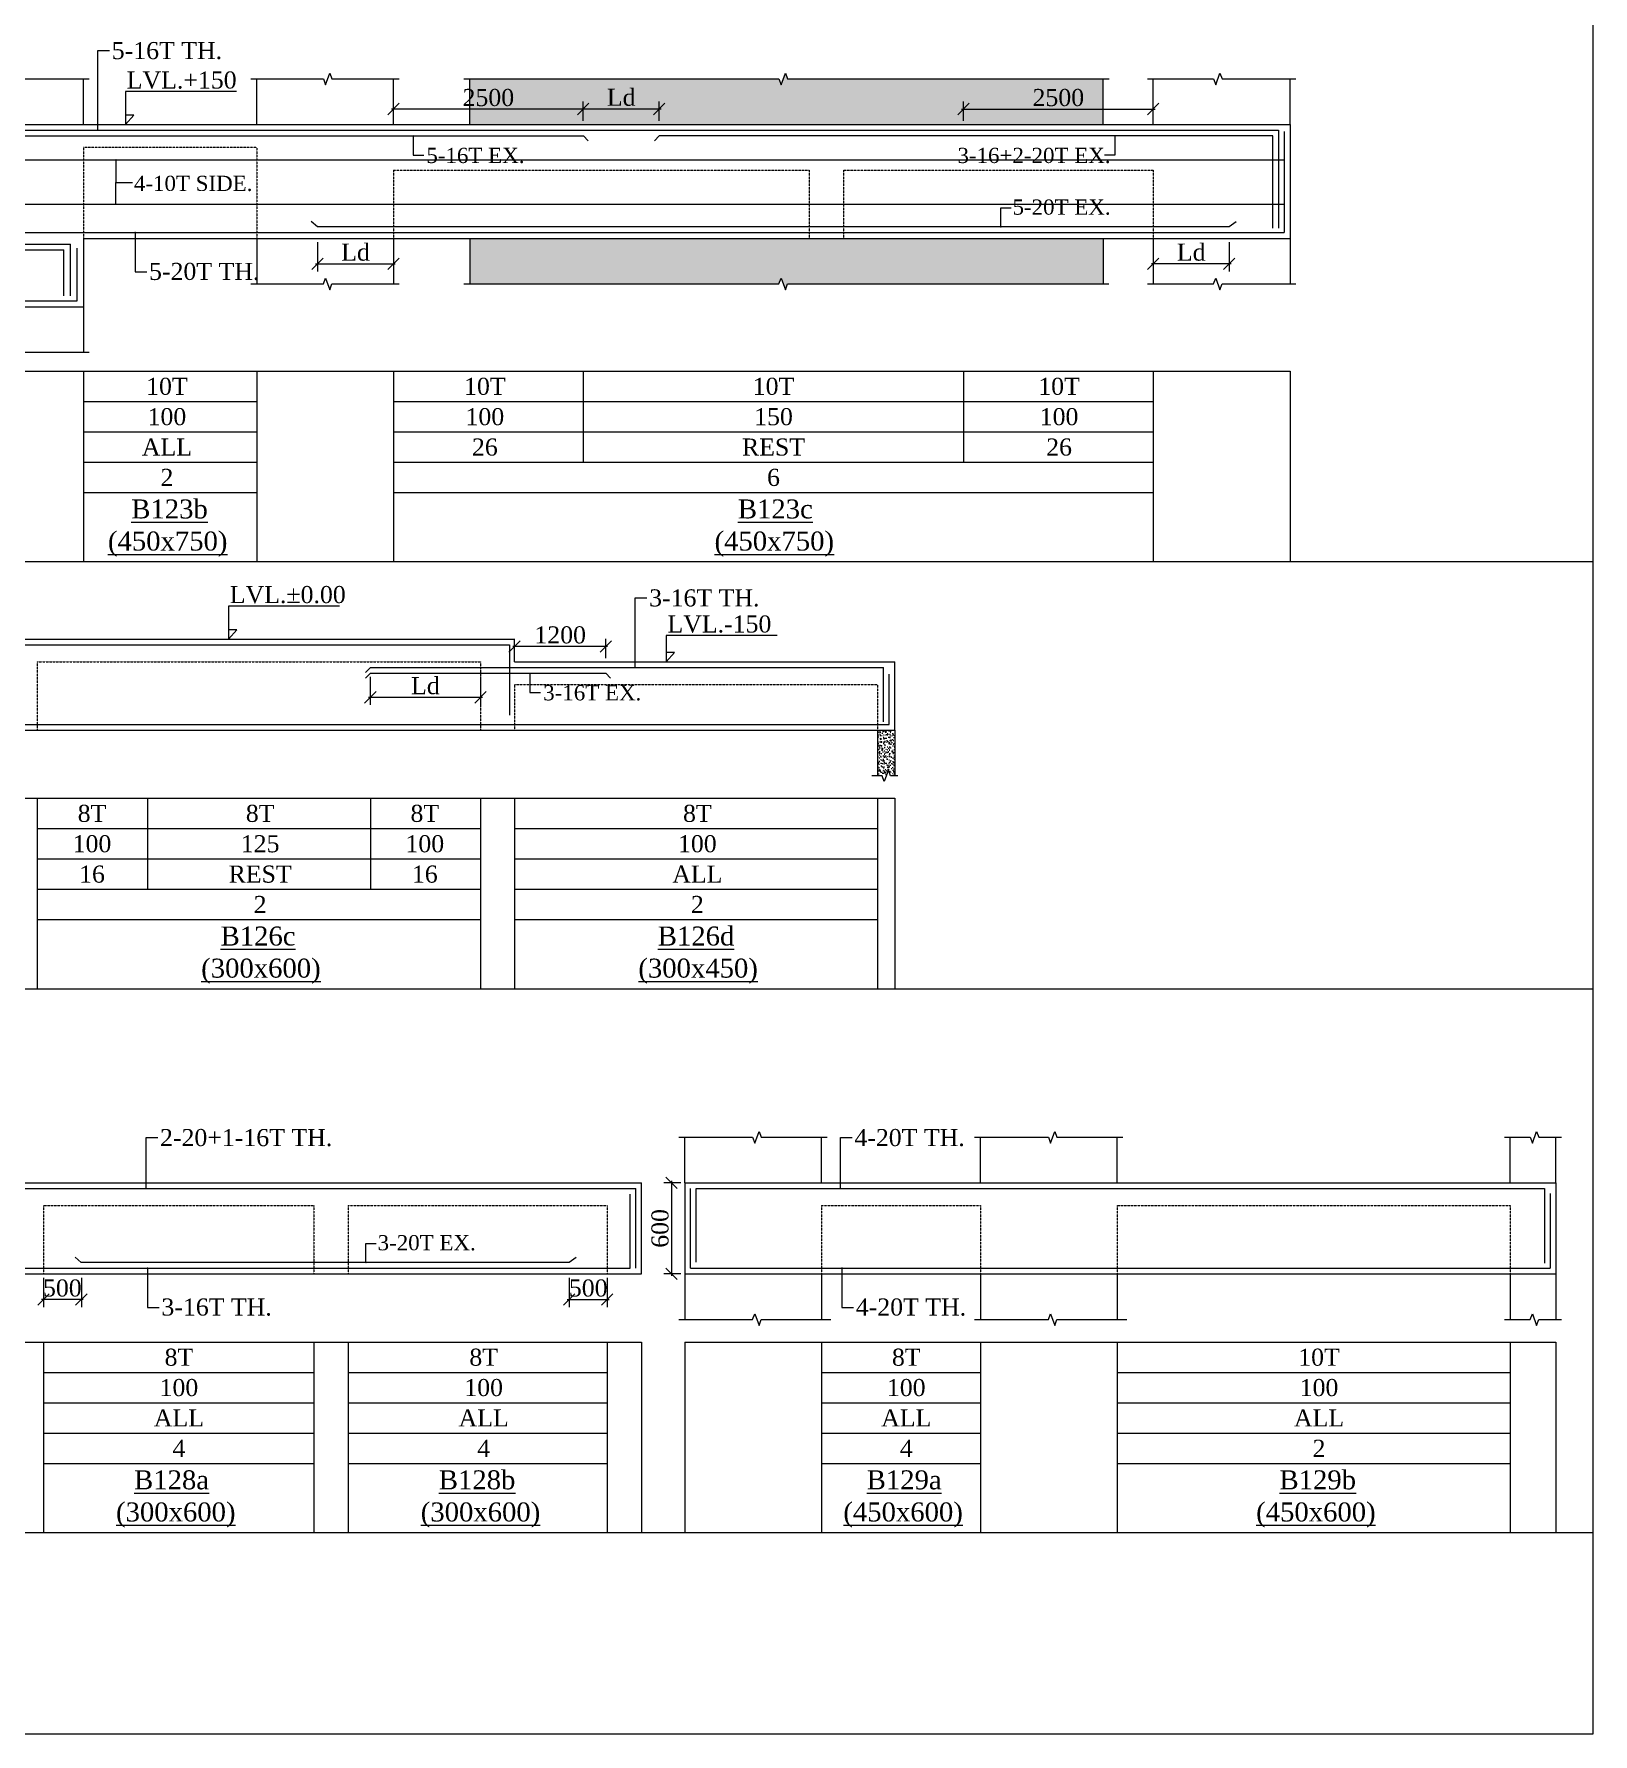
# Model space of a CAD drawing. Header units: millimetres. Extents: x 9781889 to 10654170, y -7832723 to -7608561.
# Drawn here: x 10346951 to 10367478, y -7801878 to -7779483 of the extents above; entities that cross this region are included whole.
import ezdxf
from ezdxf.enums import TextEntityAlignment as Align

# ---------------------------------------------------------------- set-up
doc = ezdxf.new("R2010")
doc.units = ezdxf.units.MM
doc.header["$LTSCALE"] = 10
doc.header["$PDMODE"] = 3
doc.linetypes.add('HIDDEN', pattern=[0.375, 0.25, -0.125])
for name, color, linetype, lineweight in [('LVL', 3, 'Continuous', 0), ('S-CUT OUT LINE', 9, 'Continuous', 0), ('S-DIM L.S.', 7, 'Continuous', 0), ('S-HATCH', 8, 'Continuous', 0), ('S-L.S.SECTION', 5, 'Continuous', 0), ('S-L.S.SLAB LINE', 252, 'HIDDEN', 0), ('S-L.S.STEEL', 1, 'Continuous', 9), ('S-L.S.STEEL 1', 6, 'Continuous', 0), ('S-SECTION MARK', 7, 'Continuous', 0), ('S-SHEET', 251, 'Continuous', 0), ('S-TEXT', 7, 'Continuous', 0), ('S-TEXT L.S. BEAM NO.', 30, 'Continuous', 0), ('S-TEXT. L.S.', 7, 'Continuous', 0)]:
    doc.layers.add(name, color=color, linetype=linetype, lineweight=lineweight)
doc.styles.add('135', font='arial.ttf', dxfattribs={"width": 0.8, "height": 135})
doc.styles.get("Standard").update_dxf_attribs({"font": 'arial.ttf'})
doc.styles.add('TEXT', font='times.ttf')
doc.dimstyles.new('75', dxfattribs={"dimtxt": 135, "dimasz": 90, "dimexe": 0.1, "dimexo": 0.03, "dimgap": 0.09, "dimtad": 1, "dimdec": 0, "dimzin": 0, "dimdsep": 46, "dimtxsty": '135', "dimblk": 'ARCHTICK', "dimcen": 0.09, "dimclrd": 256, "dimclre": 256, "dimclrt": 256, "dimadec": 0, "dimazin": 0, "dimtfac": 1, "dimtdec": 0, "dimtofl": 0, "dimtmove": 1, "dimatfit": 3, "dimldrblk": 'DOTSMALL', "dimfxl": 1, "dimtolj": 1, "dimtzin": 0, "dimlwd": -1, "dimlwe": -1, "dimarcsym": 0})
doc.dimstyles.new('SETU_1', dxfattribs={"dimtxt": 200, "dimasz": 150, "dimexe": 100, "dimexo": 50, "dimgap": 35, "dimtad": 1, "dimdec": 0, "dimzin": 0, "dimdsep": 46, "dimtxsty": 'Standard', "dimblk": 'OBLIQUE', "dimcen": 150, "dimdle": 25, "dimclrd": 256, "dimclre": 7, "dimclrt": 256, "dimadec": 0, "dimazin": 0, "dimtfac": 1, "dimtdec": 0, "dimtofl": 0, "dimtmove": 1, "dimatfit": 3, "dimfxl": 1, "dimtolj": 1, "dimtzin": 0, "dimlwd": -1, "dimlwe": 5, "dimarcsym": 1})

# ---------------------------------------------------------------- blocks, each defined once
blk = doc.blocks.new('_Oblique')
at = {"color": 0, "linetype": 'ByBlock', "lineweight": -2}
blk.add_line((-0.5, -0.5), (0.5, 0.5), dxfattribs=at)
blk = doc.blocks.new('*D8')
at = {"layer": 'Defpoints', "color": 0, "transparency": 16777216}
for p in [(10351683, -7780471), (10351683, -7780675, 0), (10354183, -7780675, 0)]:
    blk.add_point(p, dxfattribs=at)
at = {"layer": 'S-DIM L.S.', "color": 7, "lineweight": 5, "transparency": 16777216}
for p, q in [((10351683, -7780625), (10351683, -7780371)), ((10354183, -7780625), (10354183, -7780371))]:
    blk.add_line(p, q, dxfattribs=at)
at = {"layer": 'S-DIM L.S.', "transparency": 16777216}
blk.add_line((10354208, -7780471), (10351658, -7780471), dxfattribs=at)
at = {"layer": 'S-DIM L.S.', "transparency": 16777216, "xscale": 150, "yscale": 150, "zscale": 150, "rotation": 180}
blk.add_blockref('_Oblique', (10351683, -7780471), dxfattribs=at)
at = {"layer": 'S-DIM L.S.', "transparency": 16777216, "xscale": 150, "yscale": 150, "zscale": 150}
blk.add_blockref('_Oblique', (10354183, -7780471), dxfattribs=at)
at = {"layer": 'S-DIM L.S.', "transparency": 16777216, "insert": (10352933, -7780321), "char_height": 225, "attachment_point": 5, "style": 'TEXT'}
blk.add_mtext('\\A1;2500', dxfattribs=at)
blk = doc.blocks.new('*D9')
at = {"layer": 'Defpoints', "color": 0, "transparency": 16777216}
for p in [(10359188, -7780675, 0), (10361688, -7780471), (10361688, -7780675, 0)]:
    blk.add_point(p, dxfattribs=at)
at = {"layer": 'S-DIM L.S.', "color": 7, "lineweight": 5, "transparency": 16777216}
for p, q in [((10359188, -7780625), (10359188, -7780371)), ((10361688, -7780625), (10361688, -7780371))]:
    blk.add_line(p, q, dxfattribs=at)
at = {"layer": 'S-DIM L.S.', "transparency": 16777216}
blk.add_line((10359163, -7780471), (10361713, -7780471), dxfattribs=at)
at = {"layer": 'S-DIM L.S.', "transparency": 16777216, "xscale": 150, "yscale": 150, "zscale": 150, "rotation": 180}
blk.add_blockref('_Oblique', (10359188, -7780471), dxfattribs=at)
at = {"layer": 'S-DIM L.S.', "transparency": 16777216, "xscale": 150, "yscale": 150, "zscale": 150}
blk.add_blockref('_Oblique', (10361688, -7780471), dxfattribs=at)
at = {"layer": 'S-DIM L.S.', "transparency": 16777216, "insert": (10360438, -7780321), "char_height": 225, "attachment_point": 5, "style": 'TEXT'}
blk.add_mtext('\\A1;2500', dxfattribs=at)
blk = doc.blocks.new('*D10')
at = {"layer": 'Defpoints', "color": 0, "transparency": 16777216}
for p in [(10361688, -7782175, 0), (10362688, -7782175, 0), (10361688, -7782511)]:
    blk.add_point(p, dxfattribs=at)
at = {"layer": 'S-DIM L.S.', "color": 7, "lineweight": 5, "transparency": 16777216}
for p, q in [((10361688, -7782225), (10361688, -7782611)), ((10362688, -7782225), (10362688, -7782611))]:
    blk.add_line(p, q, dxfattribs=at)
at = {"layer": 'S-DIM L.S.', "transparency": 16777216}
blk.add_line((10362713, -7782511), (10361663, -7782511), dxfattribs=at)
at = {"layer": 'S-DIM L.S.', "transparency": 16777216, "xscale": 150, "yscale": 150, "zscale": 150, "rotation": 180}
blk.add_blockref('_Oblique', (10361688, -7782511), dxfattribs=at)
at = {"layer": 'S-DIM L.S.', "transparency": 16777216, "xscale": 150, "yscale": 150, "zscale": 150}
blk.add_blockref('_Oblique', (10362688, -7782511), dxfattribs=at)
at = {"layer": 'S-DIM L.S.', "transparency": 16777216, "insert": (10362188, -7782358), "char_height": 225, "attachment_point": 5, "style": 'TEXT'}
blk.add_mtext('\\A1;Ld', dxfattribs=at)
blk = doc.blocks.new('*D11')
at = {"layer": 'Defpoints', "color": 0, "transparency": 16777216}
for p in [(10350684, -7782175, 0), (10351683, -7782175, 0), (10351683, -7782511)]:
    blk.add_point(p, dxfattribs=at)
at = {"layer": 'S-DIM L.S.', "color": 7, "lineweight": 5, "transparency": 16777216}
for p, q in [((10350684, -7782225), (10350684, -7782611)), ((10351683, -7782225), (10351683, -7782611))]:
    blk.add_line(p, q, dxfattribs=at)
at = {"layer": 'S-DIM L.S.', "transparency": 16777216}
blk.add_line((10350659, -7782511), (10351708, -7782511), dxfattribs=at)
at = {"layer": 'S-DIM L.S.', "transparency": 16777216, "xscale": 150, "yscale": 150, "zscale": 150, "rotation": 180}
blk.add_blockref('_Oblique', (10350684, -7782511), dxfattribs=at)
at = {"layer": 'S-DIM L.S.', "transparency": 16777216, "xscale": 150, "yscale": 150, "zscale": 150}
blk.add_blockref('_Oblique', (10351683, -7782511), dxfattribs=at)
at = {"layer": 'S-DIM L.S.', "transparency": 16777216, "insert": (10351184, -7782358), "char_height": 225, "attachment_point": 5, "style": 'TEXT'}
blk.add_mtext('\\A1;Ld', dxfattribs=at)
blk = doc.blocks.new('_ArchTick')
at = {"color": 0, "linetype": 'ByBlock', "const_width": 0.15}
blk.add_lwpolyline([(-0.5, -0.5), (0.5, 0.5)], dxfattribs=at)
blk = doc.blocks.new('*D825')
at = {"layer": 'Defpoints', "color": 0, "transparency": 16777216}
for p in [(10353279, -7787550), (10353279, -7787753, 0), (10354479, -7787753, 0)]:
    blk.add_point(p, dxfattribs=at)
at = {"layer": 'S-DIM L.S.', "transparency": 16777216}
blk.add_line((10354504, -7787550), (10353254, -7787550), dxfattribs=at)
at = {"layer": 'S-DIM L.S.', "color": 7, "lineweight": 5, "transparency": 16777216}
for p, q in [((10353279, -7787703), (10353279, -7787450)), ((10354479, -7787703), (10354479, -7787450))]:
    blk.add_line(p, q, dxfattribs=at)
at = {"layer": 'S-DIM L.S.', "transparency": 16777216, "xscale": 150, "yscale": 150, "zscale": 150, "rotation": 180}
blk.add_blockref('_Oblique', (10353279, -7787550), dxfattribs=at)
at = {"layer": 'S-DIM L.S.', "transparency": 16777216, "xscale": 150, "yscale": 150, "zscale": 150}
blk.add_blockref('_Oblique', (10354479, -7787550), dxfattribs=at)
at = {"layer": 'S-DIM L.S.', "transparency": 16777216, "insert": (10353879, -7787400), "char_height": 225, "attachment_point": 5, "style": 'TEXT'}
blk.add_mtext('\\A1;1200', dxfattribs=at)
blk = doc.blocks.new('*D826')
at = {"layer": 'Defpoints', "color": 0, "transparency": 16777216}
for p in [(10351379, -7787903, 0), (10352829, -7787903, 0), (10352829, -7788221)]:
    blk.add_point(p, dxfattribs=at)
at = {"layer": 'S-DIM L.S.', "color": 7, "lineweight": 5, "transparency": 16777216}
for p, q in [((10351379, -7787953), (10351379, -7788321)), ((10352829, -7787953), (10352829, -7788321))]:
    blk.add_line(p, q, dxfattribs=at)
at = {"layer": 'S-DIM L.S.', "transparency": 16777216}
blk.add_line((10351354, -7788221), (10352854, -7788221), dxfattribs=at)
at = {"layer": 'S-DIM L.S.', "transparency": 16777216, "xscale": 150, "yscale": 150, "zscale": 150, "rotation": 180}
blk.add_blockref('_Oblique', (10351379, -7788221), dxfattribs=at)
at = {"layer": 'S-DIM L.S.', "transparency": 16777216, "xscale": 150, "yscale": 150, "zscale": 150}
blk.add_blockref('_Oblique', (10352829, -7788221), dxfattribs=at)
at = {"layer": 'S-DIM L.S.', "transparency": 16777216, "insert": (10352104, -7788069), "char_height": 225, "attachment_point": 5, "style": 'TEXT'}
blk.add_mtext('\\A1;Ld', dxfattribs=at)
blk = doc.blocks.new('*D847')
at = {"layer": 'Defpoints', "color": 0, "transparency": 16777216}
for p in [(10347074, -7795817, 0), (10347574, -7795817, 0), (10347074, -7796153)]:
    blk.add_point(p, dxfattribs=at)
at = {"layer": 'S-DIM L.S.', "color": 7, "lineweight": 5, "transparency": 16777216}
for p, q in [((10347074, -7795867), (10347074, -7796253)), ((10347574, -7795867), (10347574, -7796253))]:
    blk.add_line(p, q, dxfattribs=at)
at = {"layer": 'S-DIM L.S.', "transparency": 16777216}
blk.add_line((10347599, -7796153), (10347049, -7796153), dxfattribs=at)
at = {"layer": 'S-DIM L.S.', "transparency": 16777216, "xscale": 150, "yscale": 150, "zscale": 150, "rotation": 180}
blk.add_blockref('_Oblique', (10347074, -7796153), dxfattribs=at)
at = {"layer": 'S-DIM L.S.', "transparency": 16777216, "xscale": 150, "yscale": 150, "zscale": 150}
blk.add_blockref('_Oblique', (10347574, -7796153), dxfattribs=at)
at = {"layer": 'S-DIM L.S.', "transparency": 16777216, "insert": (10347324, -7796004), "char_height": 225, "attachment_point": 5, "style": 'TEXT'}
blk.add_mtext('\\A1;500', dxfattribs=at)
blk = doc.blocks.new('*D848')
at = {"layer": 'Defpoints', "color": 0, "transparency": 16777216}
for p in [(10353998, -7795817, 0), (10354498, -7795817, 0), (10354498, -7796153)]:
    blk.add_point(p, dxfattribs=at)
at = {"layer": 'S-DIM L.S.', "color": 7, "lineweight": 5, "transparency": 16777216}
for p, q in [((10353998, -7795867), (10353998, -7796253)), ((10354498, -7795867), (10354498, -7796253))]:
    blk.add_line(p, q, dxfattribs=at)
at = {"layer": 'S-DIM L.S.', "transparency": 16777216}
blk.add_line((10353973, -7796153), (10354523, -7796153), dxfattribs=at)
at = {"layer": 'S-DIM L.S.', "transparency": 16777216, "xscale": 150, "yscale": 150, "zscale": 150, "rotation": 180}
blk.add_blockref('_Oblique', (10353998, -7796153), dxfattribs=at)
at = {"layer": 'S-DIM L.S.', "transparency": 16777216, "xscale": 150, "yscale": 150, "zscale": 150}
blk.add_blockref('_Oblique', (10354498, -7796153), dxfattribs=at)
at = {"layer": 'S-DIM L.S.', "transparency": 16777216, "insert": (10354248, -7796004), "char_height": 225, "attachment_point": 5, "style": 'TEXT'}
blk.add_mtext('\\A1;500', dxfattribs=at)
blk = doc.blocks.new('*D849')
at = {"layer": 'Defpoints', "color": 0, "transparency": 16777216}
for p in [(10355519, -7794617), (10355344, -7795817), (10355519, -7795817)]:
    blk.add_point(p, dxfattribs=at)
at = {"layer": 'S-DIM L.S.', "color": 7, "lineweight": 5, "transparency": 16777216}
for p, q in [((10355469, -7794617), (10355244, -7794617)), ((10355469, -7795817), (10355244, -7795817))]:
    blk.add_line(p, q, dxfattribs=at)
at = {"layer": 'S-DIM L.S.', "transparency": 16777216}
blk.add_line((10355344, -7794592), (10355344, -7795842), dxfattribs=at)
at = {"layer": 'S-DIM L.S.', "transparency": 16777216, "xscale": 150, "yscale": 150, "zscale": 150}
for p, rotation in [((10355344, -7794617), 90), ((10355344, -7795817), 270)]:
    blk.add_blockref('_Oblique', p, dxfattribs=dict(at, rotation=rotation))
at = {"layer": 'S-DIM L.S.', "transparency": 16777216, "insert": (10355194, -7795217), "char_height": 225, "attachment_point": 5, "rotation": 90, "style": 'TEXT'}
blk.add_mtext('\\A1;600', dxfattribs=at)
blk = doc.blocks.new('*D1207')
at = {"layer": 'Defpoints', "color": 0, "transparency": 16777216}
for p in [(10354183, -7780471), (10354183, -7780675, 0), (10355183, -7780675, 0)]:
    blk.add_point(p, dxfattribs=at)
at = {"layer": 'S-DIM L.S.', "color": 7, "lineweight": 5, "transparency": 16777216}
for p, q in [((10354183, -7780625), (10354183, -7780371)), ((10355183, -7780625), (10355183, -7780371))]:
    blk.add_line(p, q, dxfattribs=at)
at = {"layer": 'S-DIM L.S.', "transparency": 16777216}
blk.add_line((10355208, -7780471), (10354158, -7780471), dxfattribs=at)
at = {"layer": 'S-DIM L.S.', "transparency": 16777216, "xscale": 150, "yscale": 150, "zscale": 150, "rotation": 180}
blk.add_blockref('_Oblique', (10354183, -7780471), dxfattribs=at)
at = {"layer": 'S-DIM L.S.', "transparency": 16777216, "xscale": 150, "yscale": 150, "zscale": 150}
blk.add_blockref('_Oblique', (10355183, -7780471), dxfattribs=at)
at = {"layer": 'S-DIM L.S.', "transparency": 16777216, "insert": (10354683, -7780318), "char_height": 225, "attachment_point": 5, "style": 'TEXT'}
blk.add_mtext('\\A1;Ld', dxfattribs=at)

msp = doc.modelspace()

# ---------------------------------------------------------------- hatches: boundary and pattern name
at = {"layer": 'S-HATCH', "linetype": 'ByBlock'}
h = msp.add_hatch(dxfattribs=at)
h.set_pattern_fill('AR-CONC', color=256)
h.set_pattern_definition([(50, (328012.42, 52702.03), (182.184669, -15.9390855), [19.05, -209.55]), (355, (328012.42, 52702.03), (-35.2434214, 191.0568452), [15.24, -167.6405842]), (100.4514447, (328027.6, 52700.7), (146.941247, 175.117752), [16.1900088, -178.0902446]), (46.1842, (328012.42, 52752.83), (271.079041, -42.042328), [28.575, -314.325]), (96.6355576, (328035, 52749.33), (237.404134, 247.4261246), [24.285023, -267.135608]), (351.1841512, (328012.42, 52752.83), (237.404134, 247.4261246), [22.859967, -251.459732]), (21, (328037.82, 52740.13), (151.6143913, -102.2651982), [19.05, -209.55]), (326, (328037.82, 52740.13), (61.8020283, 184.187966), [15.24, -167.64]), (71.451445, (328050.46, 52731.61), (213.4164193, 81.922769), [16.1900088, -178.0899376]), (37.5, (328012.42, 52702.034), (3.08860325, 84.55503887), [0, -165.608, 0, -170.18, 0, -168.275]), (7.5, (328012.42, 52702.03), (66.8196625, 100.1805748), [0, -97.028, 0, -161.798, 0, -64.135]), (327.5, (327955.78, 52702.034), (135.59059517, -5.728744), [0, -63.5, 0, -198.12, 0, -262.89]), (317.5, (327930.38, 52702.03), (148.1291814, 25.426491), [0, -82.55, 0, -131.572, 0, -186.69])])
h.paths.add_polyline_path([(10352688.5, -7780074.7), (10352688.5, -7780674.7), (10361028.4, -7780674.7), (10361028.4, -7780074.7), (10356871.4, -7780074.7), (10356843.4, -7779997.8), (10356787.5, -7780151.5), (10356759.5, -7780074.7)])
h.paths.add_polyline_path([(10360829.3, -7780561.6), (10360829.3, -7780560.1), (10360829.3, -7780079.7), (10360829.3, -7780081.2)], flags=16)
h = msp.add_hatch(dxfattribs=at)
h.set_pattern_fill('AR-CONC', color=256)
h.set_pattern_definition([(50, (328012.42, 52402.03), (182.184669, -15.9390855), [19.05, -209.55]), (355, (328012.42, 52402.03), (-35.2434214, 191.0568452), [15.24, -167.6405842]), (100.4514447, (328027.6, 52400.7), (146.941247, 175.117752), [16.1900088, -178.0902446]), (46.1842, (328012.42, 52452.83), (271.079041, -42.042328), [28.575, -314.325]), (96.6355576, (328035, 52449.33), (237.404134, 247.4261246), [24.285023, -267.135608]), (351.1841512, (328012.42, 52452.83), (237.404134, 247.4261246), [22.859967, -251.459732]), (21, (328037.82, 52440.13), (151.6143913, -102.2651982), [19.05, -209.55]), (326, (328037.82, 52440.13), (61.8020283, 184.187966), [15.24, -167.64]), (71.451445, (328050.46, 52431.61), (213.4164193, 81.922769), [16.1900088, -178.0899376]), (37.5, (328012.42, 52402.034), (3.08860325, 84.55503887), [0, -165.608, 0, -170.18, 0, -168.275]), (7.5, (328012.42, 52402.03), (66.8196625, 100.1805748), [0, -97.028, 0, -161.798, 0, -64.135]), (327.5, (327955.78, 52402.034), (135.59059517, -5.728744), [0, -63.5, 0, -198.12, 0, -262.89]), (317.5, (327930.38, 52402.03), (148.1291814, 25.426491), [0, -82.55, 0, -131.572, 0, -186.69])])
h.paths.add_polyline_path([(10352688.5, -7782174.7), (10352688.5, -7782774.7), (10356759.5, -7782774.7), (10356787.5, -7782697.8), (10356843.4, -7782851.5), (10356871.4, -7782774.7), (10361028.4, -7782774.7), (10361028.4, -7782174.7)])
at = {"layer": 'S-HATCH'}
h = msp.add_hatch(dxfattribs=at)
h.set_pattern_fill('AR-CONC', color=256, scale=0.5)
h.set_pattern_definition([(50, (561248.64, -60036.19), (91.0923345, -7.96954277), [9.525, -104.775]), (355, (561248.64, -60036.19), (-17.6217107, 95.5284226), [7.62, -83.8202921]), (100.4514447, (561256.23, -60036.86), (73.47062355, 87.55887596), [8.0950044, -89.0451223]), (46.1842, (561248.64, -60010.79), (135.5395204, -21.021164), [14.2875, -157.1625]), (96.6355576, (561259.93, -60012.54), (118.702067, 123.7130623), [12.1425116, -133.5678041]), (351.1841512, (561248.64, -60010.79), (118.702067, 123.7130623), [11.4299835, -125.729866]), (21, (561261.34, -60017.14), (75.80719563, -51.1325991), [9.525, -104.775]), (326, (561261.34, -60017.14), (30.9010142, 92.09398306), [7.62, -83.82]), (71.451445, (561267.66, -60021.4), (106.70820964, 40.96138444), [8.0950044, -89.0449688]), (37.5, (561248.64, -60036.193), (1.544301625, 42.27751944), [0, -82.804, 0, -85.09, 0, -84.1375]), (7.5, (561248.64, -60036.193), (33.40983126, 50.09028741), [0, -48.514, 0, -80.899, 0, -32.0675]), (327.5, (561220.32, -60036.193), (67.79529758, -2.864372), [0, -31.75, 0, -99.06, 0, -131.445]), (317.5, (561207.62, -60036.19), (74.0645907, 12.71324552), [0, -41.275, 0, -65.786, 0, -93.345])])
h.paths.add_polyline_path([(10358057.3, -7789253.3), (10358173.1, -7789253.3), (10358201.1, -7789176.5), (10358229, -7789253.3), (10358287.3, -7789253.3), (10358287.3, -7788653.3), (10358057.3, -7788653.3)])

# ---------------------------------------------------------------- linework, layer by layer
at = {"layer": 'LVL', "linetype": 'Continuous', "elevation": 0}
for points in [[(10349617.3, -7780239.7), (10348156, -7780239.7), (10348156, -7780674.7), (10348264.2, -7780552.6), (10348156, -7780552.6)], [(10350974.2, -7787018.3), (10349513, -7787018.3), (10349513, -7787453.3), (10349621.1, -7787331.2), (10349513, -7787331.2)], [(10356736.8, -7787405.7), (10355275.6, -7787405.7), (10355275.6, -7787753.3), (10355383.7, -7787631.2), (10355275.6, -7787631.2)]]:
    msp.add_lwpolyline(points, dxfattribs=at)
at = {"layer": 'S-CUT OUT LINE', "color": 5, "elevation": 0}
for points in [[(10345725.1, -7780074.7), (10346642.6, -7780074.7), (10346670.6, -7780151.5), (10346726.5, -7779997.8), (10346754.5, -7780074.7), (10347678.4, -7780074.7)], [(10349805.2, -7780074.7), (10350761.3, -7780074.7), (10350789.3, -7780151.5), (10350845.3, -7779997.8), (10350873.2, -7780074.7), (10351760.4, -7780074.7)], [(10352610.2, -7780074.7), (10356759.5, -7780074.7), (10356787.5, -7780151.5), (10356843.4, -7779997.8), (10356871.4, -7780074.7), (10361105.4, -7780074.7)], [(10361610.1, -7780074.7), (10362481.8, -7780074.7), (10362509.7, -7780151.5), (10362565.7, -7779997.8), (10362593.7, -7780074.7), (10363563.4, -7780074.7)], [(10349805.2, -7782774.7), (10350761.3, -7782774.7), (10350789.3, -7782697.8), (10350845.3, -7782851.5), (10350873.2, -7782774.7), (10351758.4, -7782774.7)], [(10352610.2, -7782774.7), (10356759.5, -7782774.7), (10356787.5, -7782697.8), (10356843.4, -7782851.5), (10356871.4, -7782774.7), (10361103.4, -7782774.7)], [(10361610.1, -7782774.7), (10362481.8, -7782774.7), (10362509.7, -7782697.8), (10362565.7, -7782851.5), (10362593.7, -7782774.7), (10363563.4, -7782774.7)], [(10345725, -7783674.7), (10346642.6, -7783674.7), (10346670.6, -7783597.8), (10346726.5, -7783751.5), (10346754.5, -7783674.7), (10347678.4, -7783674.7)], [(10355440.7, -7794017.4), (10356413, -7794017.4), (10356441, -7794094.2), (10356497, -7793940.5), (10356524.9, -7794017.4), (10357394, -7794017.4)], [(10359335.7, -7794017.4), (10360308.1, -7794017.4), (10360336.1, -7794094.2), (10360392, -7793940.5), (10360420, -7794017.4), (10361289, -7794017.4)], [(10366310.7, -7794017.4), (10366651.5, -7794017.4), (10366679.5, -7794094.2), (10366735.4, -7793940.5), (10366763.4, -7794017.4), (10367064, -7794017.4)], [(10355440.7, -7796417.4), (10356413, -7796417.4), (10356441, -7796340.5), (10356497, -7796494.2), (10356524.9, -7796417.4), (10357442.9, -7796417.4)], [(10359335.7, -7796417.4), (10360308.1, -7796417.4), (10360336.1, -7796340.5), (10360392, -7796494.2), (10360420, -7796417.4), (10361338, -7796417.4)], [(10366310.7, -7796417.4), (10366651.5, -7796417.4), (10366679.5, -7796340.5), (10366735.4, -7796494.2), (10366763.4, -7796417.4), (10367064, -7796417.4)]]:
    msp.add_lwpolyline(points, dxfattribs=at)
at = {"layer": 'S-CUT OUT LINE', "color": 1, "elevation": 0}
msp.add_lwpolyline([(10358326.7, -7789253.3), (10358229, -7789253.3), (10358201.1, -7789176.5), (10358145.1, -7789330.2), (10358117.2, -7789253.3), (10357982.3, -7789253.3)], dxfattribs=at)
at = {"layer": 'S-L.S.SECTION'}
for p, q in [((10347603.4, -7780674.7, 0), (10347603.4, -7780074.7, 0)), ((10349883.5, -7780674.7, 0), (10349883.5, -7780074.7, 0)), ((10351683.4, -7780674.7, 0), (10351683.4, -7780074.7, 0)), ((10352688.5, -7780674.7, 0), (10352688.5, -7780074.7, 0)), ((10361028.4, -7780674.7, 0), (10361028.4, -7780074.7, 0)), ((10361688.4, -7780674.7, 0), (10361688.4, -7780074.7, 0)), ((10363488.4, -7780674.7, 0), (10363488.4, -7780074.7, 0)), ((10345803.4, -7780674.7, 0), (10363488.4, -7780674.7, 0)), ((10363488.4, -7780674.7, 0), (10363488.4, -7782174.7, 0)), ((10347603.5, -7782174.7, 0), (10347603.4, -7783674.7, 0)), ((10347603.5, -7782174.7, 0), (10363488.4, -7782174.7, 0)), ((10349883.5, -7782174.7, 0), (10349883.5, -7782774.7, 0)), ((10351683.4, -7782174.7, 0), (10351683.4, -7782774.7, 0)), ((10352688.5, -7782174.7, 0), (10352688.5, -7782774.7, 0)), ((10361028.4, -7782174.7, 0), (10361028.4, -7782774.7, 0)), ((10361688.4, -7782174.7, 0), (10361688.4, -7782774.7, 0)), ((10363488.4, -7782174.7, 0), (10363488.4, -7782774.7, 0)), ((10341810.5, -7783074.7, 0), (10347603.4, -7783074.7, 0)), ((10335674.3, -7787453.3, 0), (10353279.3, -7787453.3, 0)), ((10353279.3, -7787753.3, 0), (10353279.3, -7787453.3, 0)), ((10353279.3, -7787753.3, 0), (10358287.3, -7787753.3, 0)), ((10358287.3, -7788653.3, 0), (10358287.3, -7787753.3, 0)), ((10358287.3, -7788653.3, 0), (10358287.3, -7787753.3, 0)), ((10335674.3, -7788653.3, 0), (10358283.2, -7788653.3, 0)), ((10355519, -7794617.4, 0), (10355519, -7794017.4, 0)), ((10357319, -7794617.4, 0), (10357319, -7794017.4, 0)), ((10359414, -7794617.4, 0), (10359414, -7794017.4, 0)), ((10361214, -7794617.4, 0), (10361214, -7794017.4, 0)), ((10366389, -7794617.4, 0), (10366389, -7794017.4, 0)), ((10366989, -7794617.4, 0), (10366989, -7794017.4, 0)), ((10346623.7, -7794617.4, 0), (10354948.6, -7794617.4, 0)), ((10354948.6, -7795817.4, 0), (10354948.6, -7794617.4, 0)), ((10355519, -7794617.4, 0), (10366989, -7794617.4, 0)), ((10355519, -7794617.4, 0), (10355519, -7795817.4, 0)), ((10366989, -7794617.4, 0), (10366989, -7795817.4, 0)), ((10346623.7, -7795817.4, 0), (10354948.6, -7795817.4, 0)), ((10355519, -7795817.4, 0), (10366989, -7795817.4, 0)), ((10355519, -7795817.4, 0), (10355519, -7796417.4, 0)), ((10357319, -7795817.4, 0), (10357319, -7796417.4, 0)), ((10359414, -7795817.4, 0), (10359414, -7796417.4, 0)), ((10361214, -7795817.4, 0), (10361214, -7796417.4, 0)), ((10366389, -7795817.4, 0), (10366389, -7796417.4, 0)), ((10366989, -7795817.4, 0), (10366989, -7796417.4, 0))]:
    msp.add_line(p, q, dxfattribs=at)
at = {"layer": 'S-L.S.SECTION', "color": 1}
for p, q in [((10358057.3, -7788653.3, 0), (10358057.3, -7789253.3, 0)), ((10358287.3, -7788653.3, 0), (10358287.3, -7789253.3, 0))]:
    msp.add_line(p, q, dxfattribs=at)
at = {"layer": 'S-L.S.SLAB LINE', "ltscale": 0.3}
for p, q in [((10347603.5, -7780974.7, 0), (10349883.4, -7780974.7, 0)), ((10347603.5, -7780974.7, 0), (10347603.5, -7782174.7, 0)), ((10349883.5, -7780974.7, 0), (10349883.5, -7782174.7, 0)), ((10351683.5, -7781274.7, 0), (10357158.4, -7781274.7, 0)), ((10351683.5, -7781274.7, 0), (10351683.5, -7782174.7, 0)), ((10357158.4, -7781274.7, 0), (10357158.4, -7782174.7, 0)), ((10357608.4, -7781274.7, 0), (10361688.4, -7781274.7, 0)), ((10357608.4, -7781274.7, 0), (10357608.4, -7782174.7, 0)), ((10361688.4, -7781274.7, 0), (10361688.4, -7782174.7, 0)), ((10346994.3, -7787753.3, 0), (10352829.3, -7787753.3, 0)), ((10346994.3, -7787753.3, 0), (10346994.3, -7788653.3, 0)), ((10352829.3, -7787753.3, 0), (10352829.3, -7788653.3, 0)), ((10353279.3, -7788053.3, 0), (10358057.3, -7788053.3, 0)), ((10353279.3, -7788053.3, 0), (10353279.3, -7788653.3, 0)), ((10358057.3, -7788053.3, 0), (10358057.3, -7788653.3, 0)), ((10358057.3, -7788053.3, 0), (10358057.3, -7788653.3, 0)), ((10358057.3, -7788053.3, 0), (10358057.3, -7788653.3, 0)), ((10347073.7, -7794917.4, 0), (10350635.8, -7794917.4, 0)), ((10347073.7, -7794917.4, 0), (10347073.7, -7795817.4, 0)), ((10350635.8, -7794917.4, 0), (10350635.8, -7795817.4, 0)), ((10351085.8, -7794917.4, 0), (10354498.6, -7794917.4, 0)), ((10351085.8, -7794917.4, 0), (10351085.8, -7795817.4, 0)), ((10354498.6, -7794917.4, 0), (10354498.6, -7795817.4, 0)), ((10355519, -7794917.4, 0), (10355519, -7794917.4, 0)), ((10357319, -7794917.4, 0), (10359414, -7794917.4, 0)), ((10357319, -7794917.4, 0), (10357319, -7795817.4, 0)), ((10359414, -7794917.4, 0), (10359414, -7795817.4, 0)), ((10361214, -7794917.4, 0), (10366389, -7794917.4, 0)), ((10361214, -7794917.4, 0), (10361214, -7795817.4, 0)), ((10366389, -7794917.4, 0), (10366389, -7795817.4, 0))]:
    msp.add_line(p, q, dxfattribs=at)
at = {"layer": 'S-L.S.STEEL'}
for p, q in [((10345980.3, -7780749.7, 0), (10363338.4, -7780749.7, 0)), ((10363338.4, -7780749.7, 0), (10363338.4, -7782042.7, 0)), ((10363413.4, -7780768.5, 0), (10363413.4, -7782099.7, 0)), ((10341956.4, -7782249.7, 0), (10347430.9, -7782249.7, 0)), ((10345905.3, -7782099.7, 0), (10363413.4, -7782099.7, 0)), ((10347430.9, -7782930.8, 0), (10347430.9, -7782249.7, 0)), ((10347344.6, -7782930.8, 0), (10347344.6, -7782324.7, 0)), ((10347517.2, -7782999.7, 0), (10347517.2, -7782302, 0)), ((10341881.4, -7782999.7, 0), (10347517.2, -7782999.7, 0)), ((10351379.3, -7787828.3, 0), (10351316.1, -7787895.2, 0)), ((10351379.3, -7787828.3, 0), (10358137.3, -7787828.3, 0)), ((10358137.3, -7788543.4, 0), (10358137.3, -7787828.3, 0)), ((10351379.3, -7787903.3, 0), (10351316.1, -7787970.2, 0)), ((10358212.3, -7788578.3, 0), (10358212.3, -7787916.5, 0)), ((10335749.3, -7788578.3, 0), (10358212.3, -7788578.3, 0)), ((10346773.7, -7794692.4, 0), (10354873.6, -7794692.4, 0)), ((10354798.6, -7795742.4, 0), (10354798.6, -7794767.4, 0)), ((10354873.6, -7795742.4, 0), (10354873.6, -7794692.4, 0)), ((10355594, -7795742.4, 0), (10355594, -7794692.4, 0)), ((10355669, -7794692.4, 0), (10366839, -7794692.4, 0)), ((10355669, -7795662.7, 0), (10355669, -7794692.4, 0)), ((10366839, -7794692.4, 0), (10366839, -7795675.9, 0)), ((10366914, -7794757.2, 0), (10366914, -7795742.4, 0)), ((10346698.7, -7795742.4, 0), (10354798.6, -7795742.4, 0)), ((10355594, -7795742.4, 0), (10366914, -7795742.4, 0))]:
    msp.add_line(p, q, dxfattribs=at)
at = {"layer": 'S-L.S.STEEL', "elevation": 0}
for points in [[(10362777.9, -7781956.5), (10362688.4, -7782024.7), (10350683.6, -7782024.7), (10350601.6, -7781954)], [(10354087.4, -7795599.1), (10353997.9, -7795667.4), (10347573.8, -7795667.4), (10347491.8, -7795596.6)]]:
    msp.add_lwpolyline(points, dxfattribs=at)
at = {"layer": 'S-L.S.STEEL'}
for points in [[(10346055.3, -7780824.7, 0), (10354185.3, -7780824.7, 0), (10354248.5, -7780891.5, 0)], [(10363263.4, -7782042.7, 0), (10363263.4, -7780824.7, 0), (10355183.4, -7780824.7, 0), (10355120.2, -7780891.5, 0)], [(10344853.4, -7782324.7, 0), (10347344.6, -7782324.7, 0)], [(10335824.3, -7787528.3, 0), (10353212.2, -7787528.3, 0), (10353212.2, -7788455.5, 0)], [(10351379.3, -7787903.3, 0), (10354479.3, -7787903.3, 0), (10354542.5, -7787970.2, 0)]]:
    msp.add_polyline3d(points, dxfattribs=at)
at = {"layer": 'S-L.S.STEEL 1'}
for p, q in [((10345905.3, -7781140.3, 0), (10363413.4, -7781140.3, 0)), ((10345905.3, -7781724.7, 0), (10363413.4, -7781724.7, 0))]:
    msp.add_line(p, q, dxfattribs=at)
at = {"layer": 'S-SHEET'}
for p, q in [((10341810.5, -7783923.8), (10363488.4, -7783923.8, 0)), ((10347603.4, -7783923.8, 0), (10347603.4, -7786433.1, 0)), ((10349883.4, -7783923.8, 0), (10349883.4, -7786433.1, 0)), ((10351683.4, -7783923.8, 0), (10351683.4, -7786433.1, 0)), ((10354183.4, -7783923.8, 0), (10354183.4, -7785123.8, 0)), ((10359188.4, -7783923.8, 0), (10359188.4, -7785123.8, 0)), ((10361688.4, -7783923.8, 0), (10361688.4, -7786433.1, 0)), ((10363488.4, -7783923.8, 0), (10363488.4, -7786433.1, 0)), ((10347603.4, -7784323.8, 0), (10349883.4, -7784323.8, 0)), ((10351683.4, -7784323.8, 0), (10361688.4, -7784323.8, 0)), ((10347603.4, -7784723.8, 0), (10349883.4, -7784723.8, 0)), ((10351683.4, -7784723.8, 0), (10361688.4, -7784723.8, 0)), ((10347603.4, -7785123.8, 0), (10349883.4, -7785123.8, 0)), ((10351683.4, -7785123.8, 0), (10361688.4, -7785123.8, 0)), ((10347603.4, -7785523.8, 0), (10349883.4, -7785523.8, 0)), ((10351683.4, -7785523.8, 0), (10361688.4, -7785523.8, 0)), ((10316143.4, -7786433.1), (10367477.6, -7786433.1)), ((10341810.5, -7786433.1, 0), (10363488.4, -7786433.1, 0)), ((10335674.3, -7789549.8, 0), (10358283.2, -7789549.8, 0)), ((10346994.3, -7789549.8, 0), (10346994.3, -7792059.1, 0)), ((10348444.3, -7789549.8, 0), (10348444.3, -7790749.8, 0)), ((10351379.3, -7789549.8, 0), (10351379.3, -7790749.8, 0)), ((10352829.3, -7789549.8, 0), (10352829.3, -7792059.1, 0)), ((10353279.3, -7789549.8, 0), (10353279.3, -7792059.1, 0)), ((10358057.3, -7789549.8, 0), (10358057.3, -7792059.1, 0)), ((10358283.2, -7789549.8, 0), (10358283.2, -7792059.1, 0)), ((10346994.3, -7789949.8, 0), (10352829.3, -7789949.8, 0)), ((10353279.3, -7789949.8, 0), (10358057.3, -7789949.8, 0)), ((10346994.3, -7790349.8, 0), (10352829.3, -7790349.8, 0)), ((10353279.3, -7790349.8, 0), (10358057.3, -7790349.8, 0)), ((10346994.3, -7790749.8, 0), (10352829.3, -7790749.8, 0)), ((10353279.3, -7790749.8, 0), (10358057.3, -7790749.8, 0)), ((10346994.3, -7791149.8, 0), (10352829.3, -7791149.8, 0)), ((10353279.3, -7791149.8, 0), (10358057.3, -7791149.8, 0)), ((10316143.4, -7792059.1), (10367477.6, -7792059.1)), ((10335674.3, -7792059.1, 0), (10358283.2, -7792059.1, 0)), ((10346623.7, -7796713.9, 0), (10354948.6, -7796713.9, 0)), ((10347073.7, -7796713.9, 0), (10347073.7, -7799223.1, 0)), ((10350635.8, -7796713.9), (10350635.8, -7799223.1)), ((10351085.8, -7796713.9, 0), (10351085.8, -7799223.1, 0)), ((10354498.6, -7796713.9, 0), (10354498.6, -7799223.1, 0)), ((10354948.6, -7796713.9, 0), (10354948.6, -7799223.1, 0)), ((10355519, -7796713.9, 0), (10366989, -7796713.9, 0)), ((10355519, -7796713.9, 0), (10355519, -7799223.1, 0)), ((10357319, -7796713.9, 0), (10357319, -7799223.1, 0)), ((10359414, -7796713.9, 0), (10359414, -7799223.1, 0)), ((10361214, -7796713.9, 0), (10361214, -7799223.1, 0)), ((10366389, -7796713.9, 0), (10366389, -7799223.1, 0)), ((10366989, -7796713.9, 0), (10366989, -7799223.1, 0)), ((10347073.7, -7797113.9, 0), (10350635.8, -7797113.9, 0)), ((10351085.8, -7797113.9, 0), (10354498.6, -7797113.9, 0)), ((10357319, -7797113.9, 0), (10359414, -7797113.9, 0)), ((10361214, -7797113.9, 0), (10366389, -7797113.9, 0)), ((10347073.7, -7797513.9, 0), (10350635.8, -7797513.9, 0)), ((10351085.8, -7797513.9, 0), (10354498.6, -7797513.9, 0)), ((10357319, -7797513.9, 0), (10359414, -7797513.9, 0)), ((10361214, -7797513.9, 0), (10366389, -7797513.9, 0)), ((10347073.7, -7797913.9, 0), (10350635.8, -7797913.9, 0)), ((10351085.8, -7797913.9, 0), (10354498.6, -7797913.9, 0)), ((10357319, -7797913.9, 0), (10359414, -7797913.9, 0)), ((10361214, -7797913.9, 0), (10366389, -7797913.9, 0)), ((10347073.7, -7798313.9, 0), (10350635.8, -7798313.9, 0)), ((10351085.8, -7798313.9, 0), (10354498.6, -7798313.9, 0)), ((10357319, -7798313.9, 0), (10359414, -7798313.9, 0)), ((10361214, -7798313.9, 0), (10366389, -7798313.9, 0)), ((10316143.4, -7799223.1), (10367477.6, -7799223.1)), ((10346623.7, -7799223.1), (10354948.6, -7799223.1, 0)), ((10355519, -7799223.1, 0), (10366989, -7799223.1, 0))]:
    msp.add_line(p, q, dxfattribs=at)
msp.add_lwpolyline([(10316143.4, -7760218.1), (10367477.6, -7760218.1), (10367477.6, -7801877.7), (10316143.4, -7801877.7)], close=True, dxfattribs=at)

# ---------------------------------------------------------------- texts
at = {"layer": 'LVL', "style": 'TEXT'}
for s, p in [('LVL.+150', (10348171.8, -7780201.2, 0)), ('LVL.%%P0.00', (10349528.7, -7786979.9, 0)), ('LVL.-150', (10355291.3, -7787367.3, 0))]:
    msp.add_text(s, height=225, dxfattribs=at).set_placement(p)
at = {"layer": 'S-L.S.STEEL 1', "style": 'TEXT'}
msp.add_text('4-10T SIDE.', height=200, dxfattribs=at).set_placement((10348266.3, -7781550.1, 0))
at = {"layer": 'S-TEXT', "linetype": 'ByBlock', "style": 'TEXT'}
for s, p in [('10T', (10348700.9, -7784123.8, 0)), ('10T', (10352887.1, -7784123.8, 0)), ('10T', (10356687.7, -7784123.8, 0)), ('10T', (10360447.5, -7784123.8, 0)), ('100', (10348700.9, -7784523.8, 0)), ('100', (10352887.1, -7784523.8, 0)), ('150', (10356687.7, -7784523.8, 0)), ('100', (10360447.5, -7784523.8, 0)), ('ALL', (10348700.9, -7784923.8, 0)), ('26', (10352887.1, -7784923.8, 0)), ('REST', (10356687.7, -7784923.8, 0)), ('26', (10360447.5, -7784923.8, 0)), ('2', (10348700.9, -7785323.8, 0)), ('6', (10356687.7, -7785323.8, 0)), ('8T', (10347714.5, -7789749.8, 0)), ('8T', (10349928.4, -7789749.8, 0)), ('8T', (10352096.5, -7789749.8, 0)), ('8T', (10355684.9, -7789749.8, 0)), ('100', (10347714.5, -7790149.8, 0)), ('125', (10349928.4, -7790149.8, 0)), ('100', (10352096.5, -7790149.8, 0)), ('100', (10355684.9, -7790149.8, 0)), ('16', (10347714.5, -7790549.8, 0)), ('REST', (10349928.4, -7790549.8, 0)), ('16', (10352096.5, -7790549.8, 0)), ('ALL', (10355684.9, -7790549.8, 0)), ('2', (10349928.4, -7790949.8, 0)), ('2', (10355684.9, -7790949.8, 0)), ('8T', (10348858.8, -7796913.9, 0)), ('8T', (10352871.3, -7796913.9, 0)), ('8T', (10358435.5, -7796913.9, 0)), ('10T', (10363870.5, -7796913.9, 0)), ('100', (10348858.8, -7797313.9, 0)), ('100', (10352871.3, -7797313.9, 0)), ('100', (10358435.5, -7797313.9, 0)), ('100', (10363870.5, -7797313.9, 0)), ('ALL', (10348858.8, -7797713.9, 0)), ('ALL', (10352871.3, -7797713.9, 0)), ('ALL', (10358435.5, -7797713.9, 0)), ('ALL', (10363870.5, -7797713.9, 0)), ('4', (10348858.8, -7798113.9, 0)), ('4', (10352871.3, -7798113.9, 0)), ('4', (10358435.5, -7798113.9, 0)), ('2', (10363870.5, -7798113.9, 0))]:
    msp.add_text(s, height=225, dxfattribs=at).set_placement(p, align=Align.MIDDLE_CENTER)
at = {"layer": 'S-TEXT L.S. BEAM NO.', "color": 230, "linetype": 'ByBlock', "style": 'TEXT'}
for s, p in [('%%UB123b', (10348232, -7785864.5, 0)), ('%%UB123c', (10356218.8, -7785864.5, 0)), ('%%U(450x750)', (10347924.7, -7786287.5, 0)), ('%%U(450x750)', (10355911.5, -7786287.5, 0))]:
    msp.add_text(s, height=250, dxfattribs=at).set_placement(p)
at = {"layer": 'S-TEXT L.S. BEAM NO.', "linetype": 'ByBlock', "style": 'TEXT'}
for s, p in [('%%UB126c', (10349408.2, -7791490.5, 0)), ('%%U(300x600)', (10349152.1, -7791913.5, 0)), ('%%UB128a', (10348269.1, -7798654.5, 0)), ('%%UB128b', (10352281.5, -7798654.5, 0)), ('%%U(300x600)', (10348031, -7799077.5, 0)), ('%%U(300x600)', (10352043.5, -7799077.5, 0))]:
    msp.add_text(s, height=250, dxfattribs=at).set_placement(p)
at = {"layer": 'S-TEXT L.S. BEAM NO.', "color": 35, "linetype": 'ByBlock', "style": 'TEXT'}
for s, p in [('%%UB126d', (10355164.7, -7791490.5, 0)), ('%%U(300x450)', (10354908.6, -7791913.5, 0))]:
    msp.add_text(s, height=250, dxfattribs=at).set_placement(p)
at = {"layer": 'S-TEXT L.S. BEAM NO.', "color": 140, "linetype": 'ByBlock', "style": 'TEXT'}
for s, p in [('%%UB129a', (10357915.6, -7798654.5, 0)), ('%%UB129b', (10363350.6, -7798654.5, 0)), ('%%U(450x600)', (10357607.7, -7799077.5, 0)), ('%%U(450x600)', (10363042.7, -7799077.5, 0))]:
    msp.add_text(s, height=250, dxfattribs=at).set_placement(p)
at = {"layer": 'S-TEXT. L.S.', "style": 'TEXT'}
for s, height, p in [('5-16T TH.', 225, (10347974.2, -7779813.3, 0)), ('5-16T EX.', 200, (10352116.6, -7781182.2, 0)), ('3-16+2-20T EX.', 200, (10359109.7, -7781182.2, 0)), ('5-20T EX.', 200, (10359834.6, -7781862.7, 0)), ('5-20T TH.', 225, (10348465.4, -7782722.5, 0)), ('3-16T TH.', 225, (10355050, -7787023.3, 0)), ('3-16T EX.', 200, (10353655.2, -7788260.9, 0)), ('2-20+1-16T TH.', 225, (10348610, -7794133.1, 0)), ('4-20T TH.', 225, (10357752.5, -7794133.1, 0)), ('3-20T EX.', 200, (10351475.1, -7795505.3, 0)), ('3-16T TH.', 225, (10348628.3, -7796365.2, 0)), ('4-20T TH.', 225, (10357770.9, -7796365.2, 0))]:
    msp.add_text(s, height=height, dxfattribs=at).set_placement(p)

# ---------------------------------------------------------------- dimensions: what is measured, and where the dimension line sits
at = {"layer": 'S-DIM L.S.'}
for base, p1, p2, picture, middle in [((10351683.4, -7780470.9, 0), (10354183.4, -7780674.7, 0), (10351683.4, -7780674.7, 0), '*D8', (10352933.4, -7780321.4, 0)), ((10353279.3, -7787549.5, 0), (10354479.3, -7787753.3, 0), (10353279.3, -7787753.3, 0), '*D825', (10353879.3, -7787400.1, 0))]:
    dim = msp.add_linear_dim(base=base, p1=p1, p2=p2, dimstyle='SETU_1', override={"dimtxt": 225, "dimtxsty": 'TEXT'}, dxfattribs=at)
    dim.commit()
    dim.dimension.update_dxf_attribs({"geometry": picture, "text_midpoint": middle})
for base, p1, p2, picture, middle in [((10354183.4, -7780470.9, 0), (10355183.4, -7780674.7, 0), (10354183.4, -7780674.7, 0), '*D1207', (10354683.4, -7780318.3, 0)), ((10351683.4, -7782510.7, 0), (10350683.6, -7782174.7, 0), (10351683.4, -7782174.7, 0), '*D11', (10351183.5, -7782358.1, 0))]:
    dim = msp.add_linear_dim(base=base, p1=p1, p2=p2, text='Ld', dimstyle='SETU_1', override={"dimtxt": 225, "dimtxsty": 'TEXT'}, dxfattribs=at)
    dim.commit()
    dim.dimension.update_dxf_attribs({"geometry": picture, "text_midpoint": middle})
dim = msp.add_linear_dim(base=(10361688.4, -7780470.9, 0), p1=(10359188.4, -7780674.7, 0), p2=(10361688.4, -7780674.7, 0), angle=180, dimstyle='SETU_1', override={"dimtxt": 225, "dimtxsty": 'TEXT'}, dxfattribs=at)
dim.commit()
dim.dimension.update_dxf_attribs({"geometry": '*D9', "text_midpoint": (10360438.4, -7780321.4, 0)})
for base, p1, p2, picture, middle in [((10361688.4, -7782510.7, 0), (10362688.4, -7782174.7, 0), (10361688.4, -7782174.7, 0), '*D10', (10362188.4, -7782358.1, 0)), ((10352829.3, -7788221.3, 0), (10351379.3, -7787903.3, 0), (10352829.3, -7787903.3, 0), '*D826', (10352104.3, -7788068.6, 0))]:
    dim = msp.add_linear_dim(base=base, p1=p1, p2=p2, angle=180, text='Ld', dimstyle='SETU_1', override={"dimtxt": 225, "dimtxsty": 'TEXT'}, dxfattribs=at)
    dim.commit()
    dim.dimension.update_dxf_attribs({"geometry": picture, "text_midpoint": middle})
at = {"layer": 'S-DIM L.S.', "color": 7}
dim = msp.add_linear_dim(base=(10355343.8, -7795817.4, 0), p1=(10355519, -7794617.4, 0), p2=(10355519, -7795817.4, 0), angle=90, dimstyle='SETU_1', override={"dimtxt": 225, "dimlfac": 0.5, "dimtxsty": 'TEXT'}, dxfattribs=at)
dim.commit()
dim.dimension.update_dxf_attribs({"geometry": '*D849', "text_midpoint": (10355194.4, -7795217.4, 0)})
at = {"layer": 'S-DIM L.S.'}
dim = msp.add_linear_dim(base=(10347073.7, -7796153.4, 0), p1=(10347573.8, -7795817.4, 0), p2=(10347073.7, -7795817.4, 0), dimstyle='SETU_1', override={"dimtxt": 225, "dimtxsty": 'TEXT'}, dxfattribs=at)
dim.commit()
dim.dimension.update_dxf_attribs({"geometry": '*D847', "text_midpoint": (10347323.8, -7796153.4, 0), "dimtype": 160})
dim = msp.add_linear_dim(base=(10354498, -7796153.4, 0), p1=(10353997.9, -7795817.4, 0), p2=(10354498, -7795817.4, 0), angle=180, dimstyle='SETU_1', override={"dimtxt": 225, "dimtxsty": 'TEXT'}, dxfattribs=at)
dim.commit()
dim.dimension.update_dxf_attribs({"geometry": '*D848', "text_midpoint": (10354247.9, -7796153.4, 0), "dimtype": 160})

# ---------------------------------------------------------------- leaders
at = {"layer": 'S-L.S.STEEL 1'}
for points in [[(10348029.9, -7781140.3, 0), (10348029.9, -7781440.6, 0), (10348249.1, -7781440.6, 0)], [(10348029.9, -7781724.7, 0), (10348029.9, -7781440.6, 0), (10348249.1, -7781440.6, 0)]]:
    msp.add_leader(points, dimstyle='75', override={"dimasz": 75, "dimclrd": 6}, dxfattribs=at)
at = {"layer": 'S-SECTION MARK'}
for points in [[(10347792.5, -7780749.7, 0), (10347792.5, -7779698.2, 0), (10347945.1, -7779698.2, 0)], [(10351942.6, -7780824.7, 0), (10351942.6, -7781077, 0), (10352081.9, -7781077, 0)], [(10361184, -7780824.7, 0), (10361184, -7781077, 0), (10361044.6, -7781077, 0)], [(10359680.7, -7782024.7, 0), (10359680.7, -7781772.3, 0), (10359816.1, -7781772.3, 0)], [(10348283.8, -7782095.8, 0), (10348283.8, -7782617.7, 0), (10348436.3, -7782617.7, 0)], [(10354868.3, -7787828.3, 0), (10354868.3, -7786908.2, 0), (10355020.9, -7786908.2, 0)], [(10353481.1, -7787903.3, 0), (10353481.1, -7788155.7, 0), (10353620.5, -7788155.7, 0)], [(10348428.3, -7794692.4, 0), (10348428.3, -7794018, 0), (10348580.9, -7794018, 0)], [(10357570.9, -7794692.4, 0), (10357570.9, -7794018, 0), (10357723.4, -7794018, 0)], [(10351321.2, -7795667.4, 0), (10351321.2, -7795415, 0), (10351456.6, -7795415, 0)], [(10348446.7, -7795738.4, 0), (10348446.7, -7796260.4, 0), (10348599.2, -7796260.4, 0)], [(10357589.2, -7795738.4, 0), (10357589.2, -7796260.4, 0), (10357741.8, -7796260.4, 0)]]:
    msp.add_leader(points, dimstyle='75', override={"dimasz": 75}, dxfattribs=at)

doc.saveas('drawing.dxf')
